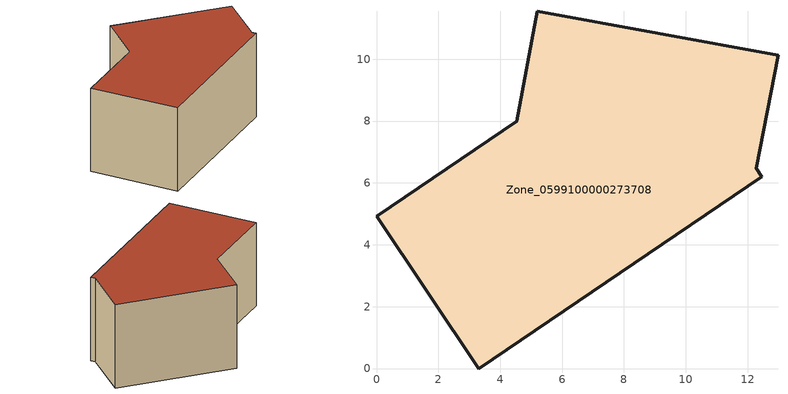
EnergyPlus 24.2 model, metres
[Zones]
Zone_0599100000273708
 floor ground (C_G): 5.2,11.54 12.98,10.14 12.28,6.47 12.46,6.2 3.31,0 0,4.92 4.53,7.99 z0
 wall outside (C_F): 4.53,7.99 0,4.92 3.31,0 12.46,6.2 12.28,6.47 12.98,10.14 5.2,11.54 4.53,7.99 z0:5.72
 roof outside (C_R): 12.98,10.14 5.2,11.54 4.53,7.99 0,4.92 3.31,0 12.46,6.2 12.28,6.47 z5.72
[BUILDING]
Pand.0599100000273708: North Axis=0; Terrain=City; Loads Convergence Tolerance Value=0.04; Temperature Convergence Tolerance Value=0.4; Solar Distribution=FullExterior; Maximum Number of Warmup Days=25; Minimum Number of Warmup Days=1
[Site:Location]
Rotterdam.The.Hague.AP_ZH_NLD Design_Conditions: Latitude=51.96; Longitude=4.45; Time Zone=1; Elevation=-4.5
[SITE:GROUNDTEMPERATURE:BUILDINGSURFACE]
18, 18, 18, 18, 18, 18, 18, 18, 18, 18, 18, 18
[MATERIAL] Thermal Absorptance=0.9; Solar Absorptance=0.7; Visible Absorptance=0.7
Name | Roughness | Thickness | Conductivity | Density | Specific Heat
G.TC.1975-1991 | MediumSmooth | 0.15 | 0.288461 | 540 | 1210
F.TC.1975-1991 | Rough | 0.3 | 0.230769 | 1920 | 840
R.TC.1975-1991 | MediumRough | 0.2 | 0.153846 | 1500 | 1000
[CONSTRUCTION]
C_G: G.TC.1975-1991
C_F: F.TC.1975-1991
C_R: R.TC.1975-1991
[ZONE]
Zone_0599100000273708: Type=1; Multiplier=1; Ceiling Height=Autocalculate; Volume=Autocalculate; Floor Area=autocalculate; Part of Total Floor Area=Yes
[ZONEINFILTRATION:DESIGNFLOWRATE]
Infil_Zone_0599100000273708: Zone or ZoneList or Space or SpaceList=Zone_0599100000273708; Schedule=AlwaysOn; Design Flow Rate Calculation Method=Flow/Area; Flow Rate per Floor Area=0.003; Constant Term Coefficient=1; Temperature Term Coefficient=0; Velocity Term Coefficient=0; Velocity Squared Term Coefficient=0
[HVACTEMPLATE:ZONE:IDEALLOADSAIRSYSTEM]
Zone_0599100000273708: Maximum Heating Supply Air Temperature=50; Minimum Cooling Supply Air Temperature=13; Maximum Heating Supply Air Humidity Ratio=0.0156; Minimum Cooling Supply Air Humidity Ratio=0.0077; Heating Limit=NoLimit; Cooling Limit=NoLimit; Dehumidification Control Type=ConstantSensibleHeatRatio; Cooling Sensible Heat Ratio=0.7; Dehumidification Setpoint=60; Humidification Control Type=None; Humidification Setpoint=30; Outdoor Air Method=None; Outdoor Air Flow Rate per Person=0.00944; Outdoor Air Flow Rate per Zone Floor Area=0; Outdoor Air Flow Rate per Zone=0; Demand Controlled Ventilation Type=None; Outdoor Air Economizer Type=NoEconomizer; Heat Recovery Type=None; Sensible Heat Recovery Effectiveness=0.7; Latent Heat Recovery Effectiveness=0.65
[ZONECONTROL:THERMOSTAT]
ThermostatControl_Zone_0599100000273708: Zone or ZoneList=Zone_0599100000273708; Control Type Schedule=DualSetpointControlType; Control 1=Thermostat_Zone_0599100000273708; Temperature Difference Between Cutout And Setpoint=0
[THERMOSTATSETPOINT:DUALSETPOINT]
Thermostat_Zone_0599100000273708: Heating Setpoint Temperature Schedule=HeatingSetpoint_Zone_0599100000273708; Cooling Setpoint Temperature Schedule=CoolingSetpoint_Zone_0599100000273708
[SCHEDULE:COMPACT]
HeatingSetpoint_Zone_0599100000273708: Through: 12/31, For: AllDays, Until: 24:00, 21
CoolingSetpoint_Zone_0599100000273708: Through: 12/31, For: AllDays, Until: 24:00, 24
DualSetpointControlType: Through: 12/31, For: AllDays, Until: 24:00, 4
AlwaysOn: Through: 12/31, For: AllDays, Until: 24:00, 1
